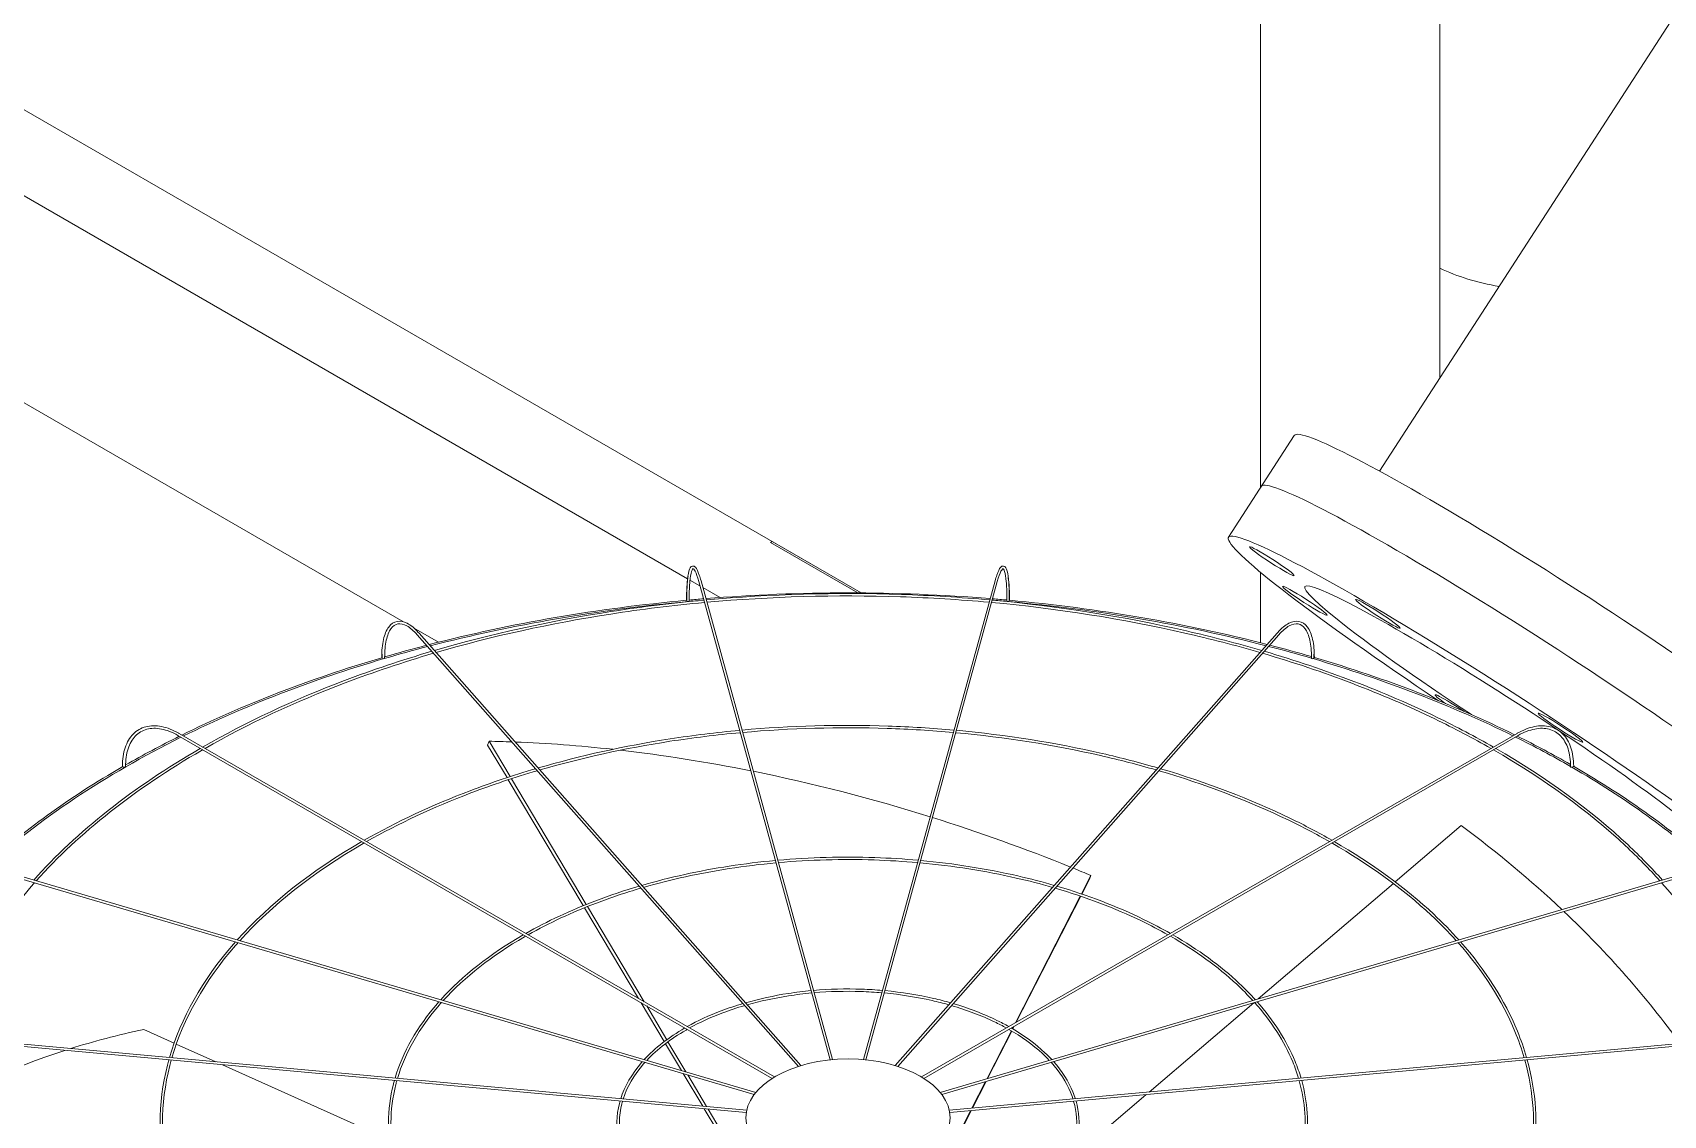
# Model space of a CAD drawing. Header units: millimetres. Extents: x -312439 to 477422, y -331570 to 212570.
# Drawn here: x 397883.8 to 398300.9, y 107528.1 to 107805.3 of the extents above; entities that cross this region are included whole.
import ezdxf

# ---------------------------------------------------------------- set-up
doc = ezdxf.new("R2010")
doc.units = ezdxf.units.MM

msp = doc.modelspace()

# ---------------------------------------------------------------- linework, layer by layer
at = {"color": 0, "linetype": 'Continuous', "lineweight": 0, "extrusion": (0, 0.816497, 0.57735)}
for p, q in [((398197.804, 107883.226), (398197.804, 107688.727)), ((398243.738, 107856.707), (398243.738, 107716.896)), ((398072.521, 107674.727), (398072.954, 107674.977)), ((398094.815, 107661.855), (398072.521, 107674.727)), ((398072.954, 107674.977), (398095.69, 107661.85)), ((398197.804, 107667.179), (398197.804, 107649.104)), ((398051.909, 107665.124), (398054.461, 107663.651)), ((398054.151, 107664.781), (398087.744, 107542.326)), ((398054.742, 107664.943), (398088.363, 107542.385)), ((398055.216, 107663.215), (398059.623, 107660.671)), ((398129.934, 107664.943), (398096.313, 107542.385)), ((398130.524, 107664.781), (398096.931, 107542.326)), ((397987.616, 107649.237), (397981.193, 107652.945)), ((397982.143, 107651.139), (398079.643, 107540.66)), ((397982.602, 107651.544), (398080.284, 107540.86)), ((398202.073, 107651.544), (398104.391, 107540.86)), ((398105.033, 107540.66), (398202.532, 107651.139)), ((398072.942, 107537.583), (397920.91, 107625.359)), ((397921.216, 107625.889), (398073.534, 107537.949)), ((398263.459, 107625.889), (398111.142, 107537.949)), ((398263.765, 107625.359), (398111.733, 107537.583)), ((398000.143, 107622.916), (398000.513, 107623.883)), ((398005.105, 107614.575), (398000.143, 107622.916)), ((398000.513, 107623.883), (398005.897, 107614.835)), ((398024.606, 107581.801), (398005.426, 107614.036)), ((398006.218, 107614.295), (398025.368, 107582.109)), ((398249.169, 107602.286), (398232.311, 107587.882)), ((398068.364, 107533.472), (397876.433, 107589.933)), ((397876.606, 107590.521), (398068.773, 107533.99)), ((398115.903, 107533.99), (398308.07, 107590.521)), ((398308.243, 107589.933), (398116.312, 107533.472)), ((398152.021, 107584.806), (398154.439, 107589.546)), ((398154.069, 107588.579), (398152.125, 107584.77)), ((398154.069, 107588.579), (398154.439, 107589.546)), ((398231.834, 107587.475), (398197.239, 107557.917)), ((398135.204, 107551.841), (398151.74, 107584.254)), ((398151.844, 107584.219), (398135.379, 107551.942)), ((398038.748, 107558.032), (398024.923, 107581.268)), ((398025.685, 107581.576), (398040.189, 107557.2)), ((398045.314, 107546.997), (398039.389, 107556.955)), ((398040.83, 107556.123), (398045.969, 107547.486)), ((398196.1, 107556.943), (398169.35, 107534.088)), ((397919.953, 107546.635), (397912.195, 107550.127)), ((398127.898, 107537.519), (398134.138, 107549.751)), ((398134.233, 107549.696), (398128.043, 107537.561)), ((398134.417, 107550.298), (398134.693, 107550.839)), ((398134.867, 107550.939), (398134.512, 107550.242)), ((398066.314, 107528.811), (397853.073, 107548.31)), ((397853.129, 107548.92), (398066.428, 107529.415)), ((397930.621, 107541.834), (397920.514, 107546.383)), ((398049.718, 107539.595), (398045.629, 107546.467)), ((398046.283, 107546.957), (398050.864, 107539.258)), ((398331.547, 107548.92), (398118.248, 107529.415)), ((398331.602, 107548.31), (398118.362, 107528.811)), ((397975.051, 107521.838), (397932.336, 107541.062)), ((398055.162, 107530.445), (398050.178, 107538.822)), ((398051.325, 107538.484), (398056.162, 107530.354)), ((398124.034, 107529.944), (398127.515, 107536.768)), ((398127.659, 107536.81), (398124.163, 107529.956)), ((398168.544, 107533.4), (398154.459, 107521.365)), ((398058.999, 107523.997), (398055.549, 107529.795)), ((398056.549, 107529.704), (398059.895, 107524.079)), ((398121.209, 107524.406), (398123.705, 107529.299)), ((398123.834, 107529.311), (398121.326, 107524.395))]:
    msp.add_line(p, q, dxfattribs=at)
at = {"color": 5, "linetype": 'Continuous', "lineweight": 0, "extrusion": (0, 0.816497, 0.57735)}
for p, q in [((398228.306, 107693.035), (398309.574, 107818.696)), ((398189.646, 107676.112), (398206.499, 107702.171))]:
    msp.add_line(p, q, dxfattribs=at)
at = {"color": 3, "linetype": 'Continuous', "lineweight": 0, "extrusion": (0, 0.816497, 0.57735)}
for p, q in [((398095.69, 107661.85), (397849.755, 107803.841)), ((397849.775, 107781.826), (398051.288, 107665.483)), ((397978.585, 107654.451), (397849.775, 107728.82))]:
    msp.add_line(p, q, dxfattribs=at)
at = {"color": 0, "linetype": 'Continuous', "lineweight": 0}
for centre, major_axis, ratio, start_param, end_param in [((398271.346, 107764.21), (-43.27, 0), 0.5773503, 0.878839, 1.2782422), ((398092.446, 107510.466), (-262.225, 0), 0.5773503, 4.5737285, 4.8518651), ((398092.446, 107510.466), (-262.225, 0), 0.5773503, 4.8709744, 5.1337903), ((398092.446, 107510.466), (-261.613, 0), 0.5773503, 4.8702538, 5.1336735), ((398051.341, 107659.973), (0.306, 0), 0.5773503, 3.1415927, 3.7072911), ((398051.389, 107659.798), (0.306, 0.001), 0.5647458, 3.2969897, 4.867786), ((398051.389, 107659.798), (0.306, 0.001), 0.5647458, 4.867786, 6.2831853), ((398092.446, 107510.466), (-261.613, 0), 0.5773503, 4.8601846, 4.8693633), ((398092.446, 107510.466), (-262.225, 0), 0.5773503, 4.8542575, 4.8684283), ((398092.446, 107510.466), (-261.613, 0), 0.5773503, 4.556469, 4.5713736), ((398092.446, 107510.466), (-262.225, 0), 0.5773503, 4.5571855, 4.5713361), ((398133.287, 107659.798), (0.306, -0.001), 0.5647458, 3.1415927, 4.5569919), ((398133.287, 107659.798), (0.306, -0.001), 0.5647458, 4.5569919, 6.1277883), ((398092.446, 107510.466), (-261.613, 0), 0.5773503, 4.2918428, 4.5551023), ((398133.335, 107659.973), (0.306, 0), 0.5773503, 5.7174869, 6.2831853), ((398092.446, 107510.466), (-262.225, 0), 0.5773503, 4.2917243, 4.5546375), ((397973.36, 107645.344), (0.306, 0), 0.5773503, 3.1415927, 4.134446), ((398092.446, 107510.466), (-261.613, 0), 0.5773503, 5.1364588, 5.1836819), ((398092.446, 107510.466), (-262.225, 0), 0.5773503, 5.1365691, 5.1818933), ((398092.446, 107510.466), (-261.613, 0), 0.5773503, 4.242585, 4.2890574), ((398092.446, 107510.466), (-262.225, 0), 0.5773503, 4.2438111, 4.2889455), ((398211.316, 107645.344), (0.306, 0), 0.5773503, 5.290332, 6.2831853), ((398092.446, 107510.466), (-262.225, 0), 0.5773503, 4.0050166, 4.2406095), ((398092.446, 107510.466), (-262.225, 0), 0.5773503, 5.1849758, 5.420347), ((398092.446, 107510.466), (-261.613, 0), 0.5773503, 5.183912, 5.4201653), ((397973.499, 107645.187), (0.306, 0.003), 0.5659728, 3.6079382, 5.1787345), ((397973.499, 107645.187), (0.306, 0.003), 0.5659728, 5.1787345, 6.2831853), ((398211.177, 107645.187), (0.306, -0.003), 0.5659728, 3.1415927, 4.2460434), ((398211.177, 107645.187), (0.306, -0.003), 0.5659728, 4.2460434, 5.8168397), ((398092.446, 107510.466), (-261.613, 0), 0.5773503, 4.0051997, 4.2408431), ((398248.206, 107632.074), (5.708, -3.692), 0.0711624, 1.311858, 3.7588708), ((398248.206, 107632.074), (5.708, -3.692), 0.0711624, 3.7588708, 4.1995665), ((398092.446, 107510.466), (-261.613, 0), 0.5773503, 5.4234857, 5.718128), ((398092.446, 107510.466), (-262.225, 0), 0.5773503, 5.4236595, 5.4949761), ((398092.446, 107510.466), (-261.613, 0), 0.5773503, 3.9286416, 4.0018792), ((398092.446, 107510.466), (-262.225, 0), 0.5773503, 3.9309746, 4.001704), ((398092.816, 107468.749), (-236.033, 90.421), 0.5343599, 5.2814302, 5.3074736), ((398092.816, 107468.749), (-236.033, 90.421), 0.5343599, 5.1688261, 5.2776752), ((398092.816, 107468.749), (-236.033, 90.421), 0.5343599, 5.0198116, 5.1604272), ((398092.446, 107510.466), (-262.225, 0), 0.5773503, 5.4989549, 5.7196003), ((397907.025, 107617.519), (0.306, 0), 0.5773503, 3.1415927, 4.450555), ((397907.241, 107617.394), (0.306, 0.004), 0.5683066, 3.9193388, 5.4901351), ((397907.241, 107617.394), (0.306, 0.004), 0.5683066, 5.4901351, 6.2831853), ((398092.816, 107468.749), (-236.033, 90.421), 0.5343599, 4.8289255, 5.0170065), ((398277.434, 107617.394), (0.306, -0.004), 0.5683066, 3.1415927, 3.9346429), ((398277.434, 107617.394), (0.306, -0.004), 0.5683066, 3.9346429, 5.5054392), ((398092.446, 107510.466), (-261.613, 0), 0.5773503, 3.7066773, 3.9265771), ((398277.651, 107617.519), (-0.306, 0), 0.5773503, 1.8326303, 3.1415927), ((398092.446, 107510.466), (-262.225, 0), 0.5773503, 3.705131, 3.9265633), ((398092.816, 107468.749), (-236.033, 90.421), 0.5343599, 4.6778989, 4.8264893), ((398092.652, 107468.557), (244.29, -64.884), 0.7560981, 0.9482496, 1.0897919), ((398092.816, 107468.749), (-236.033, 90.421), 0.5343599, 4.655659, 4.6753292), ((398092.652, 107468.557), (244.29, -64.884), 0.7560981, 0.7473423, 0.9452164), ((398092.611, 107468.928), (-250.189, 35.961), 0.3284711, 5.5638228, 5.6785471), ((398092.611, 107468.928), (-250.189, 35.961), 0.3284711, 5.6885713, 5.965771)]:
    msp.add_ellipse(centre, major_axis=major_axis, ratio=ratio, start_param=start_param, end_param=end_param, dxfattribs=at)
at = {"color": 5, "linetype": 'Continuous', "lineweight": 0}
for centre, major_axis, start_param, end_param in [((398278.24, 107655.775), (71.741, -46.397), 0.6172781, 3.1415927), ((398269.814, 107642.745), (71.741, -46.397), 0.6172781, 3.1415927), ((398261.387, 107629.716), (71.741, -46.397), 0.6172781, 4.5053828), ((398261.387, 107629.716), (-52.199, 33.758), 2.6391604, 6.9004634), ((398261.387, 107629.716), (-52.199, 33.758), 0.6172781, 1.43217)]:
    msp.add_ellipse(centre, major_axis=major_axis, ratio=0.0711624, start_param=start_param, end_param=end_param, dxfattribs=at)
for centre in [(398200.768, 107669.966), (398209.203, 107659.845), (398227.844, 107656.509), (398274.568, 107627.357)]:
    msp.add_ellipse(centre, major_axis=(5.708, -3.692), ratio=0.0711624, dxfattribs=at)
at = {"color": 0, "linetype": 'Continuous', "lineweight": 0}
msp.add_ellipse((398092.338, 107527.477), major_axis=(-26.126, 0), ratio=0.5773503, dxfattribs=at)
for points, knots in [([(398051.034, 107659.973), (398051.034, 107661.677), (398051.086, 107663.193), (398051.289, 107665.712), (398051.438, 107666.711), (398051.84, 107668.133), (398052.066, 107668.648), (398052.851, 107668.764), (398053.099, 107668.616), (398053.65, 107668.031), (398053.958, 107667.376), (398054.437, 107665.995), (398054.59, 107665.497), (398054.742, 107664.943)], [4.712389, 4.712389, 4.712389, 4.712389, 5.0265482, 5.0265482, 5.3407075, 5.3407075, 5.6548668, 5.6548668, 5.8236028, 5.8236028, 6.1377621, 6.1377621, 6.2831853, 6.2831853, 6.2831853, 6.2831853]), ([(398054.151, 107664.781), (398053.833, 107665.941), (398053.514, 107666.833), (398052.957, 107667.913), (398052.708, 107668.063), (398052.682, 107668.063), (398052.477, 107667.914), (398052.125, 107666.75), (398051.98, 107665.9), (398051.77, 107663.656), (398051.708, 107662.226), (398051.694, 107660.338), (398051.694, 107660.071), (398051.695, 107659.799)], [0, 0, 0, 0, 0.3152669, 0.3152669, 0.6094726, 0.6094726, 0.9267406, 0.9267406, 1.2208373, 1.2208373, 1.5356304, 1.5356304, 1.5863402, 1.5863402, 1.5863402, 1.5863402]), ([(398133.641, 107659.973), (398133.641, 107661.677), (398133.59, 107663.193), (398133.387, 107665.712), (398133.237, 107666.711), (398132.836, 107668.133), (398132.61, 107668.648), (398131.825, 107668.764), (398131.576, 107668.616), (398131.025, 107668.031), (398130.718, 107667.376), (398130.238, 107665.995), (398130.086, 107665.497), (398129.934, 107664.943)], [4.712389, 4.712389, 4.712389, 4.712389, 5.0265482, 5.0265482, 5.3407075, 5.3407075, 5.6548668, 5.6548668, 5.8236028, 5.8236028, 6.1377621, 6.1377621, 6.2831853, 6.2831853, 6.2831853, 6.2831853]), ([(398130.524, 107664.781), (398130.843, 107665.941), (398131.162, 107666.833), (398131.718, 107667.913), (398131.967, 107668.063), (398131.994, 107668.063), (398132.199, 107667.914), (398132.551, 107666.75), (398132.695, 107665.9), (398132.906, 107663.656), (398132.968, 107662.226), (398132.981, 107660.338), (398132.982, 107660.071), (398132.981, 107659.799)], [0, 0, 0, 0, 0.3152669, 0.3152669, 0.6094726, 0.6094726, 0.9267406, 0.9267406, 1.2208373, 1.2208373, 1.5356304, 1.5356304, 1.5863402, 1.5863402, 1.5863402, 1.5863402]), ([(398051.416, 107666.109), (398051.407, 107666.048), (398051.398, 107665.986), (398051.246, 107664.899), (398051.152, 107663.596), (398051.089, 107661.359), (398051.08, 107660.598), (398051.082, 107659.798)], [1.10131175, 1.10131175, 1.10131175, 1.10131175, 1.12076762, 1.12076762, 1.43803566, 1.43803566, 1.5863026, 1.5863026, 1.5863026, 1.5863026]), ([(398128.595, 107660.063), (398121.1, 107660.74), (398113.549, 107661.208), (398089.321, 107662.024), (398072.563, 107661.553), (398056.081, 107660.063)], [5.342386, 5.342386, 5.342386, 5.342386, 5.43953692, 5.43953692, 5.65318828, 5.65318828, 5.65318828, 5.65318828]), ([(398133.259, 107666.109), (398133.268, 107666.048), (398133.277, 107665.986), (398133.429, 107664.899), (398133.524, 107663.596), (398133.587, 107661.359), (398133.596, 107660.598), (398133.593, 107659.798)], [1.10131175, 1.10131175, 1.10131175, 1.10131175, 1.12076762, 1.12076762, 1.43803566, 1.43803566, 1.5863026, 1.5863026, 1.5863026, 1.5863026]), ([(398055.461, 107660.006), (398047.454, 107659.269), (398039.514, 107658.292), (398016.087, 107654.666), (398000.925, 107651.318), (397986.518, 107647.107)], [5.65586592, 5.65586592, 5.65586592, 5.65586592, 5.75969853, 5.75969853, 5.96646224, 5.96646224, 5.96646224, 5.96646224]), ([(398055.626, 107659.406), (398047.548, 107658.665), (398039.539, 107657.679), (398016.218, 107654.061), (398001.222, 107650.753), (397986.966, 107646.6)], [5.65539644, 5.65539644, 5.65539644, 5.65539644, 5.76029586, 5.76029586, 5.96514032, 5.96514032, 5.96514032, 5.96514032]), ([(398128.43, 107659.463), (398120.912, 107660.14), (398113.337, 107660.606), (398089.218, 107661.406), (398072.596, 107660.937), (398056.245, 107659.463)], [5.34285963, 5.34285963, 5.34285963, 5.34285963, 5.44045758, 5.44045758, 5.65271466, 5.65271466, 5.65271466, 5.65271466]), ([(398197.71, 107646.6), (398191.432, 107648.429), (398185.011, 107650.094), (398162.561, 107655.229), (398145.954, 107657.855), (398129.05, 107659.406)], [5.03043397, 5.03043397, 5.03043397, 5.03043397, 5.12064091, 5.12064091, 5.34017784, 5.34017784, 5.34017784, 5.34017784]), ([(398198.158, 107647.107), (398191.87, 107648.945), (398185.438, 107650.619), (398162.899, 107655.793), (398146.207, 107658.442), (398129.215, 107660.006)], [5.02911205, 5.02911205, 5.02911205, 5.02911205, 5.11935362, 5.11935362, 5.33970837, 5.33970837, 5.33970837, 5.33970837]), ([(397973.053, 107645.344), (397973.053, 107647.06), (397973.204, 107648.609), (397973.8, 107651.234), (397974.245, 107652.312), (397975.426, 107653.897), (397976.175, 107654.403), (397977.815, 107654.688), (397978.674, 107654.514), (397980.488, 107653.594), (397981.452, 107652.808), (397982.477, 107651.685), (397982.539, 107651.615), (397982.602, 107651.544)], [4.712389, 4.712389, 4.712389, 4.712389, 5.0265482, 5.0265482, 5.3407075, 5.3407075, 5.6548668, 5.6548668, 5.9484515, 5.9484515, 6.2626108, 6.2626108, 6.2831853, 6.2831853, 6.2831853, 6.2831853]), ([(397982.143, 107651.139), (397981.229, 107652.175), (397980.321, 107652.94), (397978.638, 107653.862), (397977.872, 107654.019), (397976.531, 107653.784), (397975.934, 107653.39), (397974.906, 107651.991), (397974.49, 107650.986), (397973.938, 107648.483), (397973.798, 107646.992), (397973.804, 107645.285), (397973.804, 107645.237), (397973.805, 107645.189)], [0, 0, 0, 0, 0.3146448, 0.3146448, 0.6289116, 0.6289116, 0.9461796, 0.9461796, 1.2634477, 1.2634477, 1.5772832, 1.5772832, 1.5863402, 1.5863402, 1.5863402, 1.5863402]), ([(398211.622, 107645.344), (398211.622, 107647.06), (398211.472, 107648.609), (398210.875, 107651.234), (398210.431, 107652.312), (398209.25, 107653.897), (398208.501, 107654.403), (398206.861, 107654.688), (398206.001, 107654.514), (398204.188, 107653.594), (398203.223, 107652.808), (398202.199, 107651.685), (398202.136, 107651.615), (398202.073, 107651.544)], [4.712389, 4.712389, 4.712389, 4.712389, 5.0265482, 5.0265482, 5.3407075, 5.3407075, 5.6548668, 5.6548668, 5.9484515, 5.9484515, 6.2626108, 6.2626108, 6.2831853, 6.2831853, 6.2831853, 6.2831853]), ([(398202.532, 107651.139), (398203.447, 107652.175), (398204.355, 107652.94), (398206.038, 107653.862), (398206.803, 107654.019), (398208.145, 107653.784), (398208.742, 107653.39), (398209.769, 107651.991), (398210.186, 107650.986), (398210.738, 107648.483), (398210.878, 107646.992), (398210.872, 107645.285), (398210.871, 107645.237), (398210.871, 107645.189)], [0, 0, 0, 0, 0.3146448, 0.3146448, 0.6289116, 0.6289116, 0.9461796, 0.9461796, 1.2634477, 1.2634477, 1.5772832, 1.5772832, 1.5863402, 1.5863402, 1.5863402, 1.5863402]), ([(397985.869, 107646.917), (397978.196, 107644.656), (397970.738, 107642.151), (397950.506, 107634.463), (397938.329, 107628.755), (397927.251, 107622.405)], [5.96956861, 5.96956861, 5.96956861, 5.96956861, 6.07987049, 6.07987049, 6.27966483, 6.27966483, 6.27966483, 6.27966483]), ([(397986.316, 107646.41), (397978.543, 107644.128), (397970.992, 107641.594), (397950.841, 107633.933), (397938.815, 107628.305), (397927.865, 107622.05)], [5.96825255, 5.96825255, 5.96825255, 5.96825255, 6.08012371, 6.08012371, 6.27780239, 6.27780239, 6.27780239, 6.27780239]), ([(397973.202, 107646.199), (397973.196, 107645.995), (397973.193, 107645.788), (397973.191, 107645.448), (397973.191, 107645.318), (397973.192, 107645.186)], [7.805980691, 7.805980691, 7.805980691, 7.805980691, 7.845140151, 7.845140151, 7.869416781, 7.869416781, 7.869416781, 7.869416781]), ([(398256.81, 107622.05), (398252.208, 107624.679), (398247.416, 107627.198), (398228.917, 107636.137), (398214.094, 107641.79), (398198.359, 107646.41)], [4.71777189, 4.71777189, 4.71777189, 4.71777189, 4.80086127, 4.80086127, 5.02732174, 5.02732174, 5.02732174, 5.02732174]), ([(398257.424, 107622.405), (398252.81, 107625.05), (398248.005, 107627.584), (398229.456, 107636.58), (398214.589, 107642.268), (398198.806, 107646.917)], [4.71590946, 4.71590946, 4.71590946, 4.71590946, 4.79913358, 4.79913358, 5.02600568, 5.02600568, 5.02600568, 5.02600568]), ([(398211.474, 107646.199), (398211.48, 107645.995), (398211.483, 107645.788), (398211.485, 107645.448), (398211.484, 107645.318), (398211.483, 107645.186)], [7.805980691, 7.805980691, 7.805980691, 7.805980691, 7.845140151, 7.845140151, 7.869416781, 7.869416781, 7.869416781, 7.869416781]), ([(397906.719, 107617.519), (397906.719, 107619.244), (397906.955, 107620.839), (397907.888, 107623.618), (397908.587, 107624.802), (397910.385, 107626.622), (397911.484, 107627.258), (397913.952, 107627.91), (397915.319, 107627.927), (397918.183, 107627.358), (397919.682, 107626.77), (397921.19, 107625.904), (397921.203, 107625.897), (397921.216, 107625.889)], [0, 0, 0, 0, 0.3141593, 0.3141593, 0.6283185, 0.6283185, 0.9411039, 0.9411039, 1.2538555, 1.2538555, 1.5680148, 1.5680148, 1.5707963, 1.5707963, 1.5707963, 1.5707963]), ([(397920.91, 107625.359), (397919.473, 107626.189), (397918.041, 107626.749), (397915.341, 107627.284), (397914.075, 107627.259), (397911.824, 107626.646), (397910.837, 107626.058), (397909.214, 107624.365), (397908.578, 107623.256), (397907.733, 107620.609), (397907.525, 107619.071), (397907.548, 107617.398)], [4.712389, 4.712389, 4.712389, 4.712389, 5.029657, 5.029657, 5.3469251, 5.3469251, 5.6641931, 5.6641931, 5.9814611, 5.9814611, 6.2987292, 6.2987292, 6.2987292, 6.2987292]), ([(398064.604, 107626.678), (398058.618, 107626.126), (398052.682, 107625.395), (398035.166, 107622.685), (398023.828, 107620.186), (398013.051, 107617.042)], [5.65618024, 5.65618024, 5.65618024, 5.65618024, 5.75959703, 5.75959703, 5.96555925, 5.96555925, 5.96555925, 5.96555925]), ([(398064.768, 107626.078), (398058.713, 107625.522), (398052.707, 107624.782), (398035.297, 107622.08), (398024.125, 107619.62), (398013.499, 107616.535)], [5.6555551, 5.6555551, 5.6555551, 5.6555551, 5.760393, 5.760393, 5.9637948, 5.9637948, 5.9637948, 5.9637948]), ([(398119.452, 107626.735), (398113.868, 107627.238), (398108.243, 107627.585), (398090.125, 107628.197), (398077.572, 107627.847), (398065.223, 107626.735)], [5.34296141, 5.34296141, 5.34296141, 5.34296141, 5.43938168, 5.43938168, 5.65261288, 5.65261288, 5.65261288, 5.65261288]), ([(398119.288, 107626.134), (398113.68, 107626.638), (398108.031, 107626.984), (398090.022, 107627.579), (398077.605, 107627.231), (398065.388, 107626.134)], [5.34359392, 5.34359392, 5.34359392, 5.34359392, 5.44060854, 5.44060854, 5.65198037, 5.65198037, 5.65198037, 5.65198037]), ([(398171.177, 107616.535), (398166.523, 107617.886), (398161.766, 107619.118), (398145.004, 107622.948), (398132.567, 107624.915), (398119.907, 107626.078)], [5.03177949, 5.03177949, 5.03177949, 5.03177949, 5.12085286, 5.12085286, 5.34001919, 5.34001919, 5.34001919, 5.34001919]), ([(398171.625, 107617.042), (398166.961, 107618.402), (398162.193, 107619.642), (398145.342, 107623.513), (398132.82, 107625.502), (398120.072, 107626.678)], [5.03001504, 5.03001504, 5.03001504, 5.03001504, 5.11913743, 5.11913743, 5.33939405, 5.33939405, 5.33939405, 5.33939405]), ([(398277.957, 107617.519), (398277.957, 107619.244), (398277.721, 107620.839), (398276.787, 107623.618), (398276.089, 107624.802), (398274.29, 107626.622), (398273.192, 107627.258), (398270.724, 107627.91), (398269.357, 107627.927), (398266.492, 107627.358), (398264.993, 107626.77), (398263.486, 107625.904), (398263.472, 107625.897), (398263.459, 107625.889)], [3.1415927, 3.1415927, 3.1415927, 3.1415927, 3.4557519, 3.4557519, 3.7699112, 3.7699112, 4.0826965, 4.0826965, 4.3954482, 4.3954482, 4.7096075, 4.7096075, 4.712389, 4.712389, 4.712389, 4.712389]), ([(398263.765, 107625.359), (398265.203, 107626.189), (398266.635, 107626.749), (398269.334, 107627.284), (398270.601, 107627.259), (398272.852, 107626.646), (398273.839, 107626.058), (398275.461, 107624.365), (398276.097, 107623.256), (398276.942, 107620.609), (398277.15, 107619.071), (398277.128, 107617.398)], [1.5707963, 1.5707963, 1.5707963, 1.5707963, 1.8880644, 1.8880644, 2.2053324, 2.2053324, 2.5226004, 2.5226004, 2.8398685, 2.8398685, 3.1571365, 3.1571365, 3.1571365, 3.1571365]), ([(398300.002, 107588.147), (398297.266, 107591.2), (398294.326, 107594.193), (398281.645, 107606.028), (398270.287, 107614.297), (398257.425, 107621.698)], [4.40451603, 4.40451603, 4.40451603, 4.40451603, 4.48100319, 4.48100319, 4.71406654, 4.71406654, 4.71406654, 4.71406654]), ([(398300.653, 107588.339), (398297.92, 107591.401), (398294.986, 107594.402), (398282.296, 107606.298), (398270.92, 107614.611), (398258.038, 107622.052)], [4.40270972, 4.40270972, 4.40270972, 4.40270972, 4.47899466, 4.47899466, 4.71221436, 4.71221436, 4.71221436, 4.71221436]), ([(398012.402, 107616.852), (398006.651, 107615.158), (398001.062, 107613.28), (397985.942, 107607.535), (397976.851, 107603.279), (397968.575, 107598.547)], [5.96969757, 5.96969757, 5.96969757, 5.96969757, 6.07982614, 6.07982614, 6.27841616, 6.27841616, 6.27841616, 6.27841616]), ([(398012.849, 107616.345), (398006.999, 107614.629), (398001.316, 107612.723), (397986.277, 107607.005), (397977.338, 107602.829), (397969.189, 107598.192)], [5.96794353, 5.96794353, 5.96794353, 5.96794353, 6.08016355, 6.08016355, 6.27592849, 6.27592849, 6.27592849, 6.27592849]), ([(398215.486, 107598.192), (398212.094, 107600.122), (398208.565, 107601.973), (398194.756, 107608.642), (398183.633, 107612.881), (398171.826, 107616.345)], [4.7196458, 4.7196458, 4.7196458, 4.7196458, 4.80114658, 4.80114658, 5.02763075, 5.02763075, 5.02763075, 5.02763075]), ([(398216.101, 107598.547), (398212.696, 107600.493), (398209.155, 107602.36), (398195.295, 107609.085), (398184.128, 107613.359), (398172.274, 107616.852)], [4.71715813, 4.71715813, 4.71715813, 4.71715813, 4.79884427, 4.79884427, 5.02587671, 5.02587671, 5.02587671, 5.02587671]), ([(398247.935, 107572.83), (398245.925, 107575.061), (398243.77, 107577.249), (398234.303, 107586.078), (398225.768, 107592.285), (398216.102, 107597.84)], [4.40671458, 4.40671458, 4.40671458, 4.40671458, 4.48133637, 4.48133637, 4.71470569, 4.71470569, 4.71470569, 4.71470569]), ([(398248.586, 107573.022), (398246.58, 107575.262), (398244.429, 107577.458), (398234.954, 107586.347), (398226.401, 107592.599), (398216.714, 107598.194)], [4.40429576, 4.40429576, 4.40429576, 4.40429576, 4.47865981, 4.47865981, 4.7122362, 4.7122362, 4.7122362, 4.7122362]), ([(398073.744, 107593.361), (398069.781, 107592.994), (398065.85, 107592.51), (398054.243, 107590.716), (398046.726, 107589.063), (398039.576, 107586.987)], [5.65683386, 5.65683386, 5.65683386, 5.65683386, 5.75939254, 5.75939254, 5.96383461, 5.96383461, 5.96383461, 5.96383461]), ([(398073.908, 107592.761), (398069.875, 107592.39), (398065.875, 107591.897), (398054.374, 107590.111), (398047.023, 107588.498), (398040.024, 107586.479)], [5.65589869, 5.65589869, 5.65589869, 5.65589869, 5.76058509, 5.76058509, 5.96118261, 5.96118261, 5.96118261, 5.96118261]), ([(398110.312, 107593.418), (398106.639, 107593.746), (398102.938, 107593.974), (398090.929, 107594.382), (398082.578, 107594.152), (398074.363, 107593.418)], [5.34408303, 5.34408303, 5.34408303, 5.34408303, 5.43906993, 5.43906993, 5.65149126, 5.65149126, 5.65149126, 5.65149126]), ([(398110.148, 107592.817), (398106.451, 107593.146), (398102.726, 107593.372), (398090.826, 107593.763), (398082.611, 107593.536), (398074.528, 107592.817)], [5.34503474, 5.34503474, 5.34503474, 5.34503474, 5.44090812, 5.44090812, 5.65053954, 5.65053954, 5.65053954, 5.65053954]), ([(398144.652, 107586.479), (398141.62, 107587.353), (398138.523, 107588.152), (398127.449, 107590.68), (398119.182, 107591.987), (398110.767, 107592.761)], [5.03439168, 5.03439168, 5.03439168, 5.03439168, 5.12127422, 5.12127422, 5.3396756, 5.3396756, 5.3396756, 5.3396756]), ([(398145.1, 107586.987), (398142.058, 107587.87), (398138.951, 107588.677), (398127.787, 107591.244), (398119.435, 107592.574), (398110.932, 107593.361)], [5.03173968, 5.03173968, 5.03173968, 5.03173968, 5.11870396, 5.11870396, 5.33874043, 5.33874043, 5.33874043, 5.33874043]), ([(397884.223, 107587.642), (397883.95, 107587.334), (397883.679, 107587.026), (397872.847, 107574.58), (397865.494, 107561.524), (397861.672, 107548.139)], [0.31209175, 0.31209175, 0.31209175, 0.31209175, 0.31977769, 0.31977769, 0.62202139, 0.62202139, 0.62202139, 0.62202139]), ([(398323.004, 107548.139), (398322.116, 107551.247), (398321.039, 107554.338), (398315.461, 107567.875), (398308.96, 107578.051), (398300.453, 107587.642)], [4.09036759, 4.09036759, 4.09036759, 4.09036759, 4.16055829, 4.16055829, 4.40029723, 4.40029723, 4.40029723, 4.40029723]), ([(398038.927, 107586.797), (398035.102, 107585.669), (398031.384, 107584.419), (398021.374, 107580.617), (398015.367, 107577.812), (398009.889, 107574.694)], [5.97003164, 5.97003164, 5.97003164, 5.97003164, 6.07973571, 6.07973571, 6.27604568, 6.27604568, 6.27604568, 6.27604568]), ([(398039.374, 107586.29), (398035.449, 107585.14), (398031.638, 107583.862), (398021.709, 107580.086), (398015.854, 107577.361), (398010.504, 107574.339)], [5.96740299, 5.96740299, 5.96740299, 5.96740299, 6.08024114, 6.08024114, 6.27230164, 6.27230164, 6.27230164, 6.27230164]), ([(398174.171, 107574.339), (398171.987, 107575.573), (398169.717, 107576.758), (398160.597, 107581.158), (398153.178, 107583.982), (398145.302, 107586.29)], [4.72327264, 4.72327264, 4.72327264, 4.72327264, 4.80171455, 4.80171455, 5.02817129, 5.02817129, 5.02817129, 5.02817129]), ([(398174.787, 107574.694), (398172.59, 107575.944), (398170.308, 107577.145), (398161.136, 107581.601), (398153.673, 107584.46), (398145.749, 107586.797)], [4.71952861, 4.71952861, 4.71952861, 4.71952861, 4.7982649, 4.7982649, 5.02554265, 5.02554265, 5.02554265, 5.02554265]), ([(397935.639, 107572.516), (397935.463, 107572.316), (397935.288, 107572.116), (397927.194, 107562.804), (397921.658, 107552.993), (397918.762, 107542.918)], [0.31368489, 0.31368489, 0.31368489, 0.31368489, 0.32029533, 0.32029533, 0.62093354, 0.62093354, 0.62093354, 0.62093354]), ([(397936.288, 107572.325), (397936.065, 107572.073), (397935.842, 107571.821), (397927.757, 107562.532), (397922.265, 107552.819), (397919.383, 107542.862)], [0.31130083, 0.31130083, 0.31130083, 0.31130083, 0.31970361, 0.31970361, 0.61980435, 0.61980435, 0.61980435, 0.61980435]), ([(398195.874, 107557.516), (398194.589, 107558.928), (398193.216, 107560.314), (398186.963, 107566.136), (398181.255, 107570.28), (398174.788, 107573.988)], [4.41096312, 4.41096312, 4.41096312, 4.41096312, 4.4820009, 4.4820009, 4.71586354, 4.71586354, 4.71586354, 4.71586354]), ([(398196.527, 107557.708), (398195.245, 107559.128), (398193.876, 107560.522), (398187.614, 107566.406), (398181.888, 107570.595), (398175.401, 107574.342)], [4.40730528, 4.40730528, 4.40730528, 4.40730528, 4.47799052, 4.47799052, 4.71216027, 4.71216027, 4.71216027, 4.71216027]), ([(398265.293, 107542.862), (398264.638, 107545.123), (398263.85, 107547.372), (398259.684, 107557.472), (398254.792, 107565.119), (398248.387, 107572.325)], [4.09258463, 4.09258463, 4.09258463, 4.09258463, 4.16074385, 4.16074385, 4.40108815, 4.40108815, 4.40108815, 4.40108815]), ([(398265.914, 107542.918), (398265.261, 107545.19), (398264.474, 107547.449), (398260.315, 107557.602), (398255.427, 107565.283), (398249.036, 107572.516)], [4.09145544, 4.09145544, 4.09145544, 4.09145544, 4.15925512, 4.15925512, 4.39870409, 4.39870409, 4.39870409, 4.39870409]), ([(398082.883, 107560.044), (398080.943, 107559.862), (398079.018, 107559.624), (398073.321, 107558.746), (398069.624, 107557.94), (398066.101, 107556.93)], [5.65878241, 5.65878241, 5.65878241, 5.65878241, 5.75876753, 5.75876753, 5.95869527, 5.95869527, 5.95869527, 5.95869527]), ([(398083.048, 107559.445), (398081.037, 107559.258), (398079.044, 107559.011), (398073.452, 107558.141), (398069.921, 107557.375), (398066.55, 107556.421)], [5.65692719, 5.65692719, 5.65692719, 5.65692719, 5.76114351, 5.76114351, 5.95335964, 5.95335964, 5.95335964, 5.95335964]), ([(398101.172, 107560.1), (398099.409, 107560.255), (398097.634, 107560.363), (398091.733, 107560.566), (398087.586, 107560.458), (398083.503, 107560.1)], [5.34742678, 5.34742678, 5.34742678, 5.34742678, 5.43812478, 5.43812478, 5.64814751, 5.64814751, 5.64814751, 5.64814751]), ([(398101.008, 107559.5), (398099.221, 107559.654), (398097.422, 107559.761), (398091.63, 107559.948), (398087.619, 107559.841), (398083.668, 107559.5)], [5.34934775, 5.34934775, 5.34934775, 5.34934775, 5.44178794, 5.44178794, 5.64622654, 5.64622654, 5.64622654, 5.64622654]), ([(398118.125, 107556.421), (398116.717, 107556.82), (398115.281, 107557.185), (398109.894, 107558.411), (398105.797, 107559.058), (398101.628, 107559.445)], [5.04221465, 5.04221465, 5.04221465, 5.04221465, 5.12251796, 5.12251796, 5.33864709, 5.33864709, 5.33864709, 5.33864709]), ([(398118.574, 107556.93), (398117.156, 107557.337), (398115.709, 107557.711), (398110.232, 107558.975), (398106.05, 107559.645), (398101.792, 107560.044)], [5.03687901, 5.03687901, 5.03687901, 5.03687901, 5.11739529, 5.11739529, 5.33679188, 5.33679188, 5.33679188, 5.33679188]), ([(397987.697, 107557.202), (397987.572, 107557.061), (397987.448, 107556.919), (397982.1, 107550.764), (397978.426, 107544.291), (397976.471, 107537.641)], [0.31344956, 0.31344956, 0.31344956, 0.31344956, 0.32044212, 0.32044212, 0.61727915, 0.61727915, 0.61727915, 0.61727915]), ([(397988.346, 107557.011), (397988.174, 107556.818), (397988.003, 107556.624), (397982.664, 107550.492), (397979.034, 107544.118), (397977.093, 107537.584)], [0.30986952, 0.30986952, 0.30986952, 0.30986952, 0.31955549, 0.31955549, 0.6155298, 0.6155298, 0.6155298, 0.6155298]), ([(398065.451, 107556.741), (398063.553, 107556.18), (398061.706, 107555.559), (398056.806, 107553.699), (398053.883, 107552.344), (398051.204, 107550.841)], [5.97102709, 5.97102709, 5.97102709, 5.97102709, 6.0794509, 6.0794509, 6.26898955, 6.26898955, 6.26898955, 6.26898955]), ([(398065.899, 107556.234), (398063.9, 107555.651), (398061.96, 107555.002), (398057.142, 107553.169), (398054.371, 107551.892), (398051.822, 107550.484)], [5.96578422, 5.96578422, 5.96578422, 5.96578422, 6.08045705, 6.08045705, 6.26142742, 6.26142742, 6.26142742, 6.26142742]), ([(398132.853, 107550.484), (398131.878, 107551.023), (398130.87, 107551.542), (398126.439, 107553.673), (398122.722, 107555.083), (398118.777, 107556.234)], [4.73414686, 4.73414686, 4.73414686, 4.73414686, 4.80339703, 4.80339703, 5.02979007, 5.02979007, 5.02979007, 5.02979007]), ([(398133.471, 107550.841), (398132.483, 107551.395), (398131.462, 107551.93), (398126.978, 107554.116), (398123.217, 107555.561), (398119.224, 107556.741)], [4.72658474, 4.72658474, 4.72658474, 4.72658474, 4.79652126, 4.79652126, 5.0245472, 5.0245472, 5.0245472, 5.0245472]), ([(398207.583, 107537.584), (398207.162, 107539.003), (398206.661, 107540.414), (398203.909, 107547.076), (398200.628, 107552.191), (398196.329, 107557.011)], [4.09685918, 4.09685918, 4.09685918, 4.09685918, 4.16111414, 4.16111414, 4.40251946, 4.40251946, 4.40251946, 4.40251946]), ([(398208.205, 107537.641), (398207.785, 107539.07), (398207.286, 107540.491), (398204.539, 107547.207), (398201.263, 107552.356), (398196.979, 107557.202)], [4.09510983, 4.09510983, 4.09510983, 4.09510983, 4.15888353, 4.15888353, 4.39893942, 4.39893942, 4.39893942, 4.39893942]), ([(398143.808, 107542.199), (398143.251, 107542.793), (398142.662, 107543.378), (398139.623, 107546.194), (398136.741, 107548.275), (398133.475, 107550.135)], [4.42373247, 4.42373247, 4.42373247, 4.42373247, 4.48397953, 4.48397953, 4.71933502, 4.71933502, 4.71933502, 4.71933502]), ([(398144.465, 107542.392), (398143.91, 107542.994), (398143.324, 107543.587), (398140.275, 107546.464), (398137.375, 107548.59), (398134.088, 107550.489)], [4.41624247, 4.41624247, 4.41624247, 4.41624247, 4.47598634, 4.47598634, 4.71193426, 4.71193426, 4.71193426, 4.71193426]), ([(397918.593, 107542.319), (397918.468, 107541.867), (397918.348, 107541.415), (397915.736, 107531.091), (397915.767, 107521.001), (397918.327, 107511.134)], [0.62689443, 0.62689443, 0.62689443, 0.62689443, 0.64035432, 0.64035432, 0.93404611, 0.93404611, 0.93404611, 0.93404611]), ([(397919.213, 107542.262), (397919.085, 107541.803), (397918.962, 107541.344), (397916.346, 107531.053), (397916.379, 107521.016), (397918.945, 107511.19)], [0.62582334, 0.62582334, 0.62582334, 0.62582334, 0.63964072, 0.63964072, 0.93502054, 0.93502054, 0.93502054, 0.93502054]), ([(398039.755, 107541.888), (398039.681, 107541.805), (398039.609, 107541.722), (398037.006, 107538.723), (398035.194, 107535.589), (398034.184, 107532.364)], [0.31275087, 0.31275087, 0.31275087, 0.31275087, 0.32087906, 0.32087906, 0.60646372, 0.60646372, 0.60646372, 0.60646372]), ([(398040.405, 107541.697), (398040.284, 107541.562), (398040.164, 107541.427), (398037.571, 107538.452), (398035.804, 107535.417), (398034.808, 107532.307)], [0.30556743, 0.30556743, 0.30556743, 0.30556743, 0.31911145, 0.31911145, 0.60263629, 0.60263629, 0.60263629, 0.60263629]), ([(398149.867, 107532.307), (398149.683, 107532.882), (398149.472, 107533.455), (398148.134, 107536.681), (398146.463, 107539.264), (398144.271, 107541.697)], [4.10975269, 4.10975269, 4.10975269, 4.10975269, 4.16221832, 4.16221832, 4.40682155, 4.40682155, 4.40682155, 4.40682155]), ([(398150.492, 107532.364), (398150.308, 107532.949), (398150.098, 107533.532), (398148.764, 107536.811), (398147.099, 107539.428), (398144.921, 107541.888)], [4.10592526, 4.10592526, 4.10592526, 4.10592526, 4.15777238, 4.15777238, 4.39963811, 4.39963811, 4.39963811, 4.39963811]), ([(398265.731, 107511.19), (398266.272, 107513.264), (398266.702, 107515.347), (398268.272, 107525.706), (398267.748, 107534.063), (398265.463, 107542.262)], [3.77736844, 3.77736844, 3.77736844, 3.77736844, 3.83971259, 3.83971259, 4.08656564, 4.08656564, 4.08656564, 4.08656564]), ([(398266.349, 107511.134), (398266.889, 107513.215), (398267.317, 107515.305), (398268.882, 107525.702), (398268.36, 107534.094), (398266.083, 107542.319)], [3.77834287, 3.77834287, 3.77834287, 3.77834287, 3.84027623, 3.84027623, 4.08549455, 4.08549455, 4.08549455, 4.08549455]), ([(397976.299, 107537.042), (397976.21, 107536.72), (397976.124, 107536.398), (397974.399, 107529.569), (397974.396, 107522.918), (397976.036, 107516.411)], [0.62618978, 0.62618978, 0.62618978, 0.62618978, 0.64052907, 0.64052907, 0.92987427, 0.92987427, 0.92987427, 0.92987427]), ([(397976.919, 107536.985), (397976.827, 107536.656), (397976.739, 107536.327), (397975.009, 107529.531), (397975.008, 107522.933), (397976.654, 107516.467)], [0.62457061, 0.62457061, 0.62457061, 0.62457061, 0.6394598, 0.6394598, 0.93127617, 0.93127617, 0.93127617, 0.93127617]), ([(398208.022, 107516.467), (398208.352, 107517.763), (398208.615, 107519.063), (398209.654, 107525.903), (398209.298, 107531.497), (398207.756, 107536.985)], [3.78111281, 3.78111281, 3.78111281, 3.78111281, 3.83956511, 3.83956511, 4.08781837, 4.08781837, 4.08781837, 4.08781837]), ([(398208.639, 107516.411), (398208.968, 107517.713), (398209.23, 107519.021), (398210.264, 107525.899), (398209.91, 107531.527), (398208.376, 107537.042)], [3.78251471, 3.78251471, 3.78251471, 3.78251471, 3.8404098, 3.8404098, 4.0861992, 4.0861992, 4.0861992, 4.0861992]), ([(398034.006, 107531.765), (398033.952, 107531.573), (398033.901, 107531.381), (398033.061, 107528.047), (398033.027, 107524.836), (398033.752, 107521.689)], [0.62410482, 0.62410482, 0.62410482, 0.62410482, 0.64104385, 0.64104385, 0.91753144, 0.91753144, 0.91753144, 0.91753144]), ([(398034.627, 107531.708), (398034.569, 107531.509), (398034.515, 107531.309), (398033.672, 107528.009), (398033.639, 107524.85), (398034.367, 107521.745)], [0.62079185, 0.62079185, 0.62079185, 0.62079185, 0.63891194, 0.63891194, 0.91997787, 0.91997787, 0.91997787, 0.91997787]), ([(398150.308, 107521.745), (398150.429, 107522.261), (398150.529, 107522.778), (398151.036, 107526.099), (398150.848, 107528.93), (398150.049, 107531.708)], [3.79241111, 3.79241111, 3.79241111, 3.79241111, 3.83910744, 3.83910744, 4.09159713, 4.09159713, 4.09159713, 4.09159713]), ([(398150.924, 107521.689), (398151.044, 107522.212), (398151.144, 107522.736), (398151.647, 107526.095), (398151.46, 107528.961), (398150.67, 107531.765)], [3.79485754, 3.79485754, 3.79485754, 3.79485754, 3.8407928, 3.8407928, 4.08828416, 4.08828416, 4.08828416, 4.08828416])]:
    msp.add_open_spline(points, degree=3, knots=knots, dxfattribs=at)
for points in [[(397926.638, 107622.052), (397909.541, 107612.177), (397895.109, 107600.762), (397884.023, 107588.339)], [(397926.973, 107621.538), (397910.011, 107611.745), (397895.688, 107600.436), (397884.673, 107588.147)], [(397927.251, 107621.698), (397927.158, 107621.645), (397927.066, 107621.591), (397926.973, 107621.538)], [(397967.961, 107598.194), (397955.19, 107590.818), (397944.398, 107582.297), (397936.089, 107573.022)], [(397968.286, 107597.674), (397955.654, 107590.381), (397944.976, 107581.969), (397936.741, 107572.83)], [(397968.574, 107597.84), (397968.478, 107597.785), (397968.382, 107597.73), (397968.286, 107597.674)], [(398009.274, 107574.342), (398000.83, 107569.464), (397993.678, 107563.835), (397988.149, 107557.708)], [(398009.6, 107573.822), (398001.294, 107569.027), (397994.257, 107563.507), (397988.801, 107557.516)], [(398009.887, 107573.988), (398009.791, 107573.933), (398009.695, 107573.877), (398009.6, 107573.822)], [(398050.588, 107550.489), (398046.469, 107548.109), (398042.959, 107545.372), (398040.21, 107542.392)], [(398050.913, 107549.97), (398046.934, 107547.673), (398043.54, 107545.045), (398040.867, 107542.199)], [(398051.201, 107550.135), (398051.105, 107550.08), (398051.008, 107550.025), (398050.913, 107549.97)]]:
    msp.add_open_spline(points, degree=3, dxfattribs=at)

doc.saveas('drawing.dxf')
